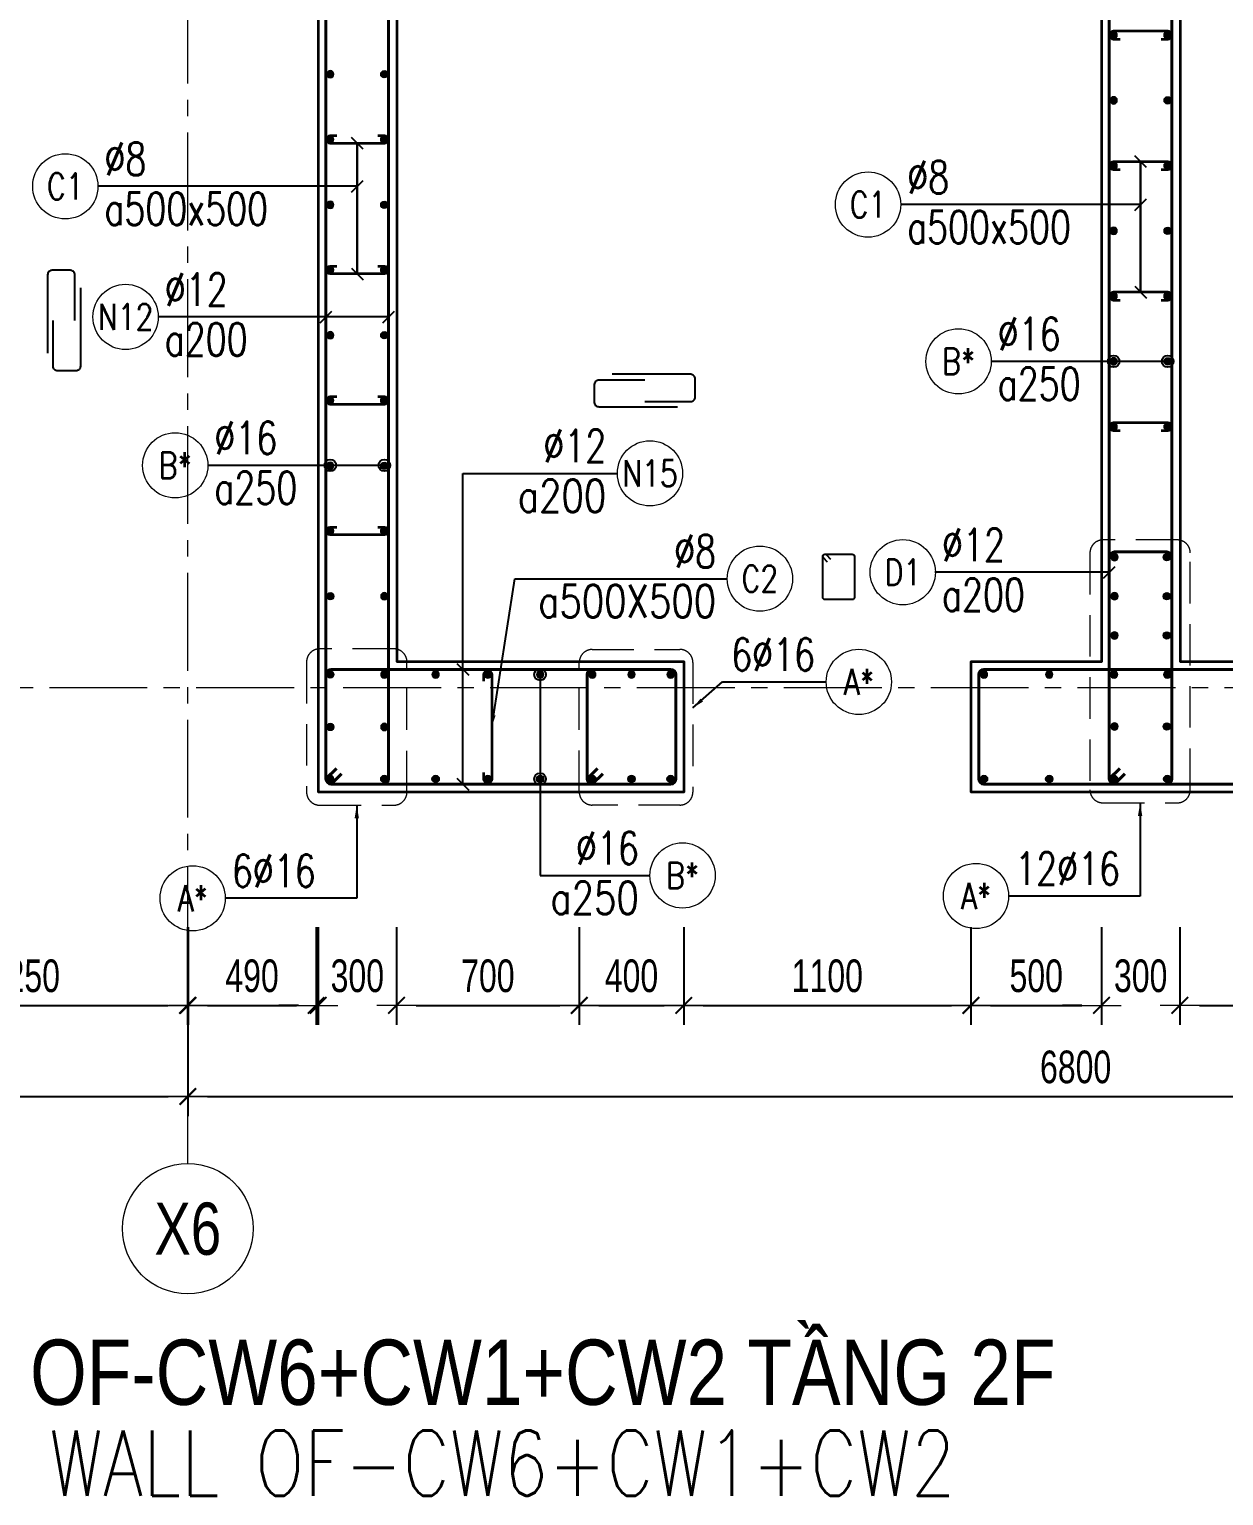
# Model space of a CAD drawing. Header units: millimetres. Extents: x 738475 to 1279438, y -34239 to 156422.
# Drawn here: x 1161099 to 1165673, y 132784 to 138402 of the extents above; entities that cross this region are included whole.
import ezdxf
from ezdxf.enums import TextEntityAlignment as Align

# ---------------------------------------------------------------- set-up
doc = ezdxf.new("R2010")
doc.units = ezdxf.units.MM
doc.header["$MEASUREMENT"] = 0
doc.linetypes.add('HIDDEN2', pattern=[4.7625, 3.175, -1.5875])
doc.linetypes.add('OF_Grid_1$0$CENTER2', pattern=[1.125, 0.75, -0.125, 0.125, -0.125])
doc.layers.get('0').update_dxf_attribs({"lineweight": 20})
doc.layers.get('Defpoints').update_dxf_attribs({"color": 151, "lineweight": 9})
for name, color, linetype, lineweight in [('KC-LEADER', 153, 'Continuous', 18), ('KC-THEP', 6, 'Continuous', 40), ('NDC_S_ANNO', 7, 'Continuous', 20), ('NDC_S_DIM', 1, 'Continuous', 15), ('NDC_S_ENG TITLE', 3, 'Continuous', 20), ('NDC_S_HIDDEN', 8, 'HIDDEN2', 13), ('NDC_S_LEADER', 1, 'Continuous', 15), ('NDC_S_REBAR', 4, 'Continuous', 35), ('NDC_S_STIRRUP', 4, 'Continuous', 40), ('NDC_S_TEXT SYMBOL', 7, 'Continuous', 20), ('NDC_S_VN TEXT', 7, 'Continuous', 20), ('NDC_S_VN TITLE', 6, 'Continuous', 35), ('NDC_S_WALL', 6, 'Continuous', 35), ('OF_Grid_1$0$NDC_S_AXIS', 5, 'OF_Grid_1$0$CENTER2', 13), ('OF_Grid_1$0$NDC_S_SYMBOL', 1, 'Continuous', 15), ('OF_Grid_1$0$NDC_S_TEXT SYMBOL', 7, 'Continuous', 20)]:
    doc.layers.add(name, color=color, linetype=linetype, lineweight=lineweight)
doc.layers.add('Leader', color=6, linetype='Continuous')
doc.layers.add('Ligature', color=1, linetype='Continuous')
doc.styles.add('NDC_ANNO', font='', dxfattribs={"width": 0.8})
doc.styles.add('NDC_ARIAL', font='arial.ttf', dxfattribs={"width": 0.85})
doc.styles.add('NDC_DIM', font='', dxfattribs={"width": 0.75})
doc.styles.add('NDC_EN TXT', font='romans.shx', dxfattribs={"width": 0.8})
doc.styles.add('NDC_VIE TXT', font='arial.ttf', dxfattribs={"width": 0.8})
doc.styles.add('OF_Grid_1$0$NDC_ANNO', font='', dxfattribs={"width": 0.8})
doc.styles.get('NDC_ANNO').set_extended_font_data('Dotum')
doc.styles.get('NDC_DIM').set_extended_font_data('Dotum')
doc.styles.get('OF_Grid_1$0$NDC_ANNO').set_extended_font_data('Dotum')
doc.dimstyles.new('NDC_1-50', dxfattribs={"dimscale": 50, "dimtxt": 2.5, "dimasz": 1, "dimexe": 1.5, "dimexo": 0, "dimgap": 0.8, "dimtad": 1, "dimdec": 0, "dimdsep": 46, "dimtxsty": 'NDC_ARIAL', "dimblk": 'DIMMARK', "dimcen": 49999.938995, "dimdle": 1.5, "dimclrd": 1, "dimclre": 1, "dimclrt": 3, "dimadec": 0, "dimazin": 0, "dimtfac": 1, "dimtdec": 0, "dimtix": 1, "dimtmove": 2, "dimatfit": 3, "dimfxl": 1, "dimarcsym": 0})
doc.dimstyles.new('NDC_dim_30', dxfattribs={"dimscale": 30, "dimtxt": 2.5, "dimasz": 1.5, "dimexe": 1.5, "dimexo": 2.5, "dimgap": 1, "dimtad": 1, "dimdec": 0, "dimzin": 0, "dimdsep": 46, "dimtxsty": 'NDC_DIM', "dimblk": 'DIMMARK', "dimcen": 0.09, "dimdle": 1.2, "dimclrd": 1, "dimclre": 1, "dimclrt": 3, "dimadec": 0, "dimazin": 0, "dimtfac": 1, "dimtdec": 0, "dimtix": 1, "dimtofl": 0, "dimtmove": 0, "dimatfit": 3, "dimfxl": 6, "dimfxlon": 1, "dimtolj": 1, "dimtzin": 0, "dimarcsym": 0})
doc.dimstyles.new('NDC_dim_50', dxfattribs={"dimscale": 50, "dimtxt": 2.5, "dimasz": 1.5, "dimexe": 1.5, "dimexo": 2.5, "dimgap": 1, "dimtad": 1, "dimdec": 0, "dimzin": 0, "dimdsep": 46, "dimtxsty": 'NDC_DIM', "dimblk": 'DIMMARK', "dimcen": 0.09, "dimdle": 1.2, "dimclrd": 1, "dimclre": 1, "dimclrt": 3, "dimadec": 0, "dimazin": 0, "dimtfac": 1, "dimtdec": 0, "dimtix": 1, "dimtofl": 0, "dimtmove": 0, "dimatfit": 3, "dimfxl": 6, "dimfxlon": 1, "dimtolj": 1, "dimtzin": 0, "dimarcsym": 0})

# ---------------------------------------------------------------- blocks, each defined once
blk = doc.blocks.new('THEP')
at = {"layer": 'KC-LEADER', "color": 6}
blk.add_circle((0, 0), 14, dxfattribs=at)
at = {"layer": 'KC-THEP'}
for p, q in [((-14, 0), (14, 0)), ((9.9, 9.9), (-9.9, -9.9)), ((-9.9, 9.9), (9.9, -9.9)), ((0, 14), (0, -14))]:
    blk.add_line(p, q, dxfattribs=at)
blk = doc.blocks.new('DIMMARK')
at = {"layer": 'NDC_S_DIM', "color": 1}
blk.add_line((-1.5, 0), (1, 0), dxfattribs=at)
at = {"layer": 'NDC_S_DIM', "color": 2, "const_width": 0.1}
blk.add_lwpolyline([(-0.424, -0.424), (0.424, 0.424)], dxfattribs=at)
blk = doc.blocks.new('*U13')
blk.add_circle((-2.5, 0), 2.5)
at = {"layer": 'NDC_S_VN TEXT', "color": 3, "style": 'NDC_EN TXT', "width": 0.75}
blk.add_attdef('DK1', (0.5, 0.85), '', height=2.5, dxfattribs=at)
at = {"layer": 'NDC_S_VN TEXT', "color": 7, "style": 'NDC_EN TXT', "width": 0.8}
blk.add_attdef('SH2', text='', height=2, dxfattribs=at).set_placement((-2.5, 0), align=Align.MIDDLE)
blk = doc.blocks.new('*U11')
blk.add_circle((-2.5, 0), 2.5)
at = {"layer": 'NDC_S_VN TEXT', "color": 3, "style": 'NDC_EN TXT', "width": 0.75}
for tag, p in [('DK1', (0.5, 0.85)), ('KC1', (0.5, -2.97))]:
    blk.add_attdef(tag, p, '', height=2.5, dxfattribs=at)
at = {"layer": 'NDC_S_VN TEXT', "color": 7, "style": 'NDC_EN TXT', "width": 0.8}
blk.add_attdef('SH2', text='', height=2, dxfattribs=at).set_placement((-2.5, 0), align=Align.MIDDLE)
blk = doc.blocks.new('*U12')
blk.add_circle((-2.5, 0), 2.5)
at = {"layer": 'NDC_S_VN TEXT', "color": 3, "style": 'NDC_EN TXT', "width": 0.75}
for tag, p in [('DK1', (0.5, 0.85)), ('KC1', (0.5, -2.97))]:
    blk.add_attdef(tag, p, '', height=2.5, dxfattribs=at)
at = {"layer": 'NDC_S_VN TEXT', "color": 7, "style": 'NDC_EN TXT', "width": 0.8}
blk.add_attdef('SH2', text='', height=2, dxfattribs=at).set_placement((-2.5, 0), align=Align.MIDDLE)
blk = doc.blocks.new('A$C72321851')
at = {"layer": 'Ligature'}
for points in [[(-60.9, -129.3), (-60.9, 170.9, -0.414214), (-43.3, 188.5), (25.8, 188.5, -0.414214), (43.4, 170.9), (43.4, -4.3)], [(-39.7, -4.3), (-39.7, -179.5, 0.414214), (-22.1, -197.1), (47, -197.1, 0.414214), (64.6, -179.5), (64.6, 120.7)]]:
    blk.add_lwpolyline(points, format="xyb", dxfattribs=at)
blk = doc.blocks.new('*U77')
at = {"layer": 'KC-THEP', "xscale": -1, "rotation": 170.331435563619}
blk.add_blockref('THEP', (0, 200), dxfattribs=at)
at = {"layer": 'KC-THEP', "rotation": 9.668564436380946}
blk.add_blockref('THEP', (0, -200), dxfattribs=at)
blk = doc.blocks.new('*U76')
at = {"layer": 'NDC_S_HIDDEN', "color": 0, "linetype": 'ByBlock', "lineweight": -2, "transparency": 16777216}
for p in [(0, 0), (250, 0)]:
    blk.add_blockref('*U77', p, dxfattribs=at)
blk = doc.blocks.new('*U10')
blk.add_circle((2.5, 0), 2.5)
at = {"layer": 'NDC_S_VN TEXT', "color": 3, "style": 'NDC_EN TXT'}
for tag, width, p in [('DK2', 0.75, (-0.85, 0.85)), ('KC2', 0.8, (-0.85, -2.97))]:
    blk.add_attdef(tag, text='', height=2.5, dxfattribs=dict(at, width=width)).set_placement(p, align=Align.RIGHT)
at = {"layer": 'NDC_S_VN TEXT', "color": 7, "style": 'NDC_EN TXT', "width": 0.8}
blk.add_attdef('SH3', text='', height=2, dxfattribs=at).set_placement((2.5, 0), align=Align.MIDDLE)
blk = doc.blocks.new('*U9')
blk.add_circle((2.5, 0), 2.5)
at = {"layer": 'NDC_S_VN TEXT', "color": 3, "style": 'NDC_EN TXT', "width": 0.75}
blk.add_attdef('DK2', text='', height=2.5, dxfattribs=at).set_placement((-0.85, 0.85), align=Align.RIGHT)
at = {"layer": 'NDC_S_VN TEXT', "color": 7, "style": 'NDC_EN TXT', "width": 0.8}
blk.add_attdef('SH3', text='', height=2, dxfattribs=at).set_placement((2.5, 0), align=Align.MIDDLE)
blk = doc.blocks.new('*D125')
at = {"layer": 'Defpoints', "color": 0, "transparency": 16777216}
for p in [(1161706, 135480.2), (1153606, 134865.6), (1161706, 134313.6)]:
    blk.add_point(p, dxfattribs=at)
at = {"layer": 'NDC_S_DIM', "color": 1, "lineweight": -2, "transparency": 16777216}
for p, q in [((1153606, 134613.6), (1153606, 134238.6)), ((1161706, 134613.6), (1161706, 134238.6)), ((1153681, 134313.6), (1161631, 134313.6))]:
    blk.add_line(p, q, dxfattribs=at)
at = {"layer": 'NDC_S_DIM', "color": 1, "lineweight": -2, "transparency": 16777216, "xscale": 75, "yscale": 75, "zscale": 75, "rotation": 180}
blk.add_blockref('DIMMARK', (1153606, 134313.6), dxfattribs=at)
at = {"layer": 'NDC_S_DIM', "color": 1, "lineweight": -2, "transparency": 16777216, "xscale": 75, "yscale": 75, "zscale": 75}
blk.add_blockref('DIMMARK', (1161706, 134313.6), dxfattribs=at)
at = {"layer": 'NDC_S_DIM', "color": 3, "transparency": 16777216, "insert": (1157656, 134426.1), "char_height": 125, "attachment_point": 5, "style": 'NDC_DIM'}
blk.add_mtext('\\A1;8100', dxfattribs=at)
blk = doc.blocks.new('*D128')
at = {"layer": 'Defpoints', "color": 0, "ltscale": 200, "transparency": 16777216}
for p in [(1160455.2, 135480.2), (1161705, 135480.2), (1161705, 134662.7)]:
    blk.add_point(p, dxfattribs=at)
at = {"layer": 'NDC_S_DIM', "color": 1, "lineweight": -2, "ltscale": 200, "transparency": 16777216}
for p, q in [((1160455.2, 134962.7), (1160455.2, 134587.7)), ((1161705, 134962.7), (1161705, 134587.7)), ((1160530.2, 134662.7), (1161630, 134662.7))]:
    blk.add_line(p, q, dxfattribs=at)
at = {"layer": 'NDC_S_DIM', "color": 1, "lineweight": -2, "ltscale": 200, "transparency": 16777216, "xscale": 75, "yscale": 75, "zscale": 75, "rotation": 180}
blk.add_blockref('DIMMARK', (1160455.2, 134662.7), dxfattribs=at)
at = {"layer": 'NDC_S_DIM', "color": 1, "lineweight": -2, "ltscale": 200, "transparency": 16777216, "xscale": 75, "yscale": 75, "zscale": 75}
blk.add_blockref('DIMMARK', (1161705, 134662.7), dxfattribs=at)
at = {"layer": 'NDC_S_DIM', "color": 3, "ltscale": 200, "transparency": 16777216, "insert": (1161080.1, 134775.3), "char_height": 125, "attachment_point": 5, "style": 'NDC_DIM'}
blk.add_mtext('\\A1;1250', dxfattribs=at)
blk = doc.blocks.new('*D129')
at = {"layer": 'Defpoints', "color": 0, "ltscale": 200, "transparency": 16777216}
for p in [(1162505.2, 135980.2), (1162205.2, 135480.2), (1162505.2, 134662.7)]:
    blk.add_point(p, dxfattribs=at)
at = {"layer": 'NDC_S_DIM', "color": 1, "lineweight": -2, "ltscale": 200, "transparency": 16777216}
for p, q in [((1162205.2, 134962.7), (1162205.2, 134587.7)), ((1162505.2, 134962.7), (1162505.2, 134587.7)), ((1162130.2, 134662.7), (1162055.2, 134662.7)), ((1162580.2, 134662.7), (1162655.2, 134662.7))]:
    blk.add_line(p, q, dxfattribs=at)
at = {"layer": 'NDC_S_DIM', "color": 1, "lineweight": -2, "ltscale": 200, "transparency": 16777216, "xscale": 75, "yscale": 75, "zscale": 75}
blk.add_blockref('DIMMARK', (1162205.2, 134662.7), dxfattribs=at)
at = {"layer": 'NDC_S_DIM', "color": 1, "lineweight": -2, "ltscale": 200, "transparency": 16777216, "xscale": 75, "yscale": 75, "zscale": 75, "rotation": 180}
blk.add_blockref('DIMMARK', (1162505.2, 134662.7), dxfattribs=at)
at = {"layer": 'NDC_S_DIM', "color": 3, "ltscale": 200, "transparency": 16777216, "insert": (1162355.2, 134775.3), "char_height": 125, "attachment_point": 5, "style": 'NDC_DIM'}
blk.add_mtext('\\A1;300', dxfattribs=at)
blk = doc.blocks.new('*D130')
at = {"layer": 'Defpoints', "color": 0, "ltscale": 200, "transparency": 16777216}
for p in [(1162505.2, 135980.2), (1163205.2, 135480.2), (1163205.2, 134662.7)]:
    blk.add_point(p, dxfattribs=at)
at = {"layer": 'NDC_S_DIM', "color": 1, "lineweight": -2, "ltscale": 200, "transparency": 16777216}
for p, q in [((1162505.2, 134962.7), (1162505.2, 134587.7)), ((1163205.2, 134962.7), (1163205.2, 134587.7)), ((1162580.2, 134662.7), (1163130.2, 134662.7))]:
    blk.add_line(p, q, dxfattribs=at)
at = {"layer": 'NDC_S_DIM', "color": 1, "lineweight": -2, "ltscale": 200, "transparency": 16777216, "xscale": 75, "yscale": 75, "zscale": 75, "rotation": 180}
blk.add_blockref('DIMMARK', (1162505.2, 134662.7), dxfattribs=at)
at = {"layer": 'NDC_S_DIM', "color": 1, "lineweight": -2, "ltscale": 200, "transparency": 16777216, "xscale": 75, "yscale": 75, "zscale": 75}
blk.add_blockref('DIMMARK', (1163205.2, 134662.7), dxfattribs=at)
at = {"layer": 'NDC_S_DIM', "color": 3, "ltscale": 200, "transparency": 16777216, "insert": (1162855.2, 134775.3), "char_height": 125, "attachment_point": 5, "style": 'NDC_DIM'}
blk.add_mtext('\\A1;700', dxfattribs=at)
blk = doc.blocks.new('*D140')
at = {"layer": 'Defpoints', "color": 0, "ltscale": 200, "transparency": 16777216}
for p in [(1163205.2, 135480.2), (1163605.2, 135480.2), (1163605.2, 134662.7)]:
    blk.add_point(p, dxfattribs=at)
at = {"layer": 'NDC_S_DIM', "color": 1, "lineweight": -2, "ltscale": 200, "transparency": 16777216}
for p, q in [((1163205.2, 134962.7), (1163205.2, 134587.7)), ((1163605.2, 134962.7), (1163605.2, 134587.7)), ((1163280.2, 134662.7), (1163530.2, 134662.7))]:
    blk.add_line(p, q, dxfattribs=at)
at = {"layer": 'NDC_S_DIM', "color": 1, "lineweight": -2, "ltscale": 200, "transparency": 16777216, "xscale": 75, "yscale": 75, "zscale": 75, "rotation": 180}
blk.add_blockref('DIMMARK', (1163205.2, 134662.7), dxfattribs=at)
at = {"layer": 'NDC_S_DIM', "color": 1, "lineweight": -2, "ltscale": 200, "transparency": 16777216, "xscale": 75, "yscale": 75, "zscale": 75}
blk.add_blockref('DIMMARK', (1163605.2, 134662.7), dxfattribs=at)
at = {"layer": 'NDC_S_DIM', "color": 3, "ltscale": 200, "transparency": 16777216, "insert": (1163405.2, 134775.3), "char_height": 125, "attachment_point": 5, "style": 'NDC_DIM'}
blk.add_mtext('\\A1;400', dxfattribs=at)
blk = doc.blocks.new('*D141')
at = {"layer": 'Defpoints', "color": 0, "ltscale": 200, "transparency": 16777216}
for p in [(1163605.2, 135480.2), (1164705.2, 135480.2), (1164705.2, 134662.7)]:
    blk.add_point(p, dxfattribs=at)
at = {"layer": 'NDC_S_DIM', "color": 1, "lineweight": -2, "ltscale": 200, "transparency": 16777216}
for p, q in [((1163605.2, 134962.7), (1163605.2, 134587.7)), ((1164705.2, 134962.7), (1164705.2, 134587.7)), ((1163680.2, 134662.7), (1164630.2, 134662.7))]:
    blk.add_line(p, q, dxfattribs=at)
at = {"layer": 'NDC_S_DIM', "color": 1, "lineweight": -2, "ltscale": 200, "transparency": 16777216, "xscale": 75, "yscale": 75, "zscale": 75, "rotation": 180}
blk.add_blockref('DIMMARK', (1163605.2, 134662.7), dxfattribs=at)
at = {"layer": 'NDC_S_DIM', "color": 1, "lineweight": -2, "ltscale": 200, "transparency": 16777216, "xscale": 75, "yscale": 75, "zscale": 75}
blk.add_blockref('DIMMARK', (1164705.2, 134662.7), dxfattribs=at)
at = {"layer": 'NDC_S_DIM', "color": 3, "ltscale": 200, "transparency": 16777216, "insert": (1164155.2, 134775.3), "char_height": 125, "attachment_point": 5, "style": 'NDC_DIM'}
blk.add_mtext('\\A1;1100', dxfattribs=at)
blk = doc.blocks.new('*D142')
at = {"layer": 'Defpoints', "color": 0, "ltscale": 200, "transparency": 16777216}
for p in [(1165205.2, 135980.2), (1164705.2, 135480.2), (1165205.2, 134662.7)]:
    blk.add_point(p, dxfattribs=at)
at = {"layer": 'NDC_S_DIM', "color": 1, "lineweight": -2, "ltscale": 200, "transparency": 16777216}
for p, q in [((1164705.2, 134962.7), (1164705.2, 134587.7)), ((1165205.2, 134962.7), (1165205.2, 134587.7)), ((1164780.2, 134662.7), (1165130.2, 134662.7))]:
    blk.add_line(p, q, dxfattribs=at)
at = {"layer": 'NDC_S_DIM', "color": 1, "lineweight": -2, "ltscale": 200, "transparency": 16777216, "xscale": 75, "yscale": 75, "zscale": 75, "rotation": 180}
blk.add_blockref('DIMMARK', (1164705.2, 134662.7), dxfattribs=at)
at = {"layer": 'NDC_S_DIM', "color": 1, "lineweight": -2, "ltscale": 200, "transparency": 16777216, "xscale": 75, "yscale": 75, "zscale": 75}
blk.add_blockref('DIMMARK', (1165205.2, 134662.7), dxfattribs=at)
at = {"layer": 'NDC_S_DIM', "color": 3, "ltscale": 200, "transparency": 16777216, "insert": (1164955.2, 134775.3), "char_height": 125, "attachment_point": 5, "style": 'NDC_DIM'}
blk.add_mtext('\\A1;500', dxfattribs=at)
blk = doc.blocks.new('*D143')
at = {"layer": 'Defpoints', "color": 0, "ltscale": 200, "transparency": 16777216}
for p in [(1165205.2, 135980.2), (1165505.2, 135980.2), (1165505.2, 134662.7)]:
    blk.add_point(p, dxfattribs=at)
at = {"layer": 'NDC_S_DIM', "color": 1, "lineweight": -2, "ltscale": 200, "transparency": 16777216}
for p, q in [((1165205.2, 134962.7), (1165205.2, 134587.7)), ((1165505.2, 134962.7), (1165505.2, 134587.7)), ((1165130.2, 134662.7), (1165055.2, 134662.7)), ((1165580.2, 134662.7), (1165655.2, 134662.7))]:
    blk.add_line(p, q, dxfattribs=at)
at = {"layer": 'NDC_S_DIM', "color": 1, "lineweight": -2, "ltscale": 200, "transparency": 16777216, "xscale": 75, "yscale": 75, "zscale": 75}
blk.add_blockref('DIMMARK', (1165205.2, 134662.7), dxfattribs=at)
at = {"layer": 'NDC_S_DIM', "color": 1, "lineweight": -2, "ltscale": 200, "transparency": 16777216, "xscale": 75, "yscale": 75, "zscale": 75, "rotation": 180}
blk.add_blockref('DIMMARK', (1165505.2, 134662.7), dxfattribs=at)
at = {"layer": 'NDC_S_DIM', "color": 3, "ltscale": 200, "transparency": 16777216, "insert": (1165355.2, 134775.3), "char_height": 125, "attachment_point": 5, "style": 'NDC_DIM'}
blk.add_mtext('\\A1;300', dxfattribs=at)
blk = doc.blocks.new('*D144')
at = {"layer": 'Defpoints', "color": 0, "ltscale": 200, "transparency": 16777216}
for p in [(1165505.2, 135980.2), (1167714.9, 135553.7), (1167714.9, 134662.7)]:
    blk.add_point(p, dxfattribs=at)
at = {"layer": 'NDC_S_DIM', "color": 1, "lineweight": -2, "ltscale": 200, "transparency": 16777216}
for p, q in [((1165505.2, 134962.7), (1165505.2, 134587.7)), ((1167714.9, 134962.7), (1167714.9, 134587.7)), ((1165580.2, 134662.7), (1167639.9, 134662.7))]:
    blk.add_line(p, q, dxfattribs=at)
at = {"layer": 'NDC_S_DIM', "color": 1, "lineweight": -2, "ltscale": 200, "transparency": 16777216, "xscale": 75, "yscale": 75, "zscale": 75, "rotation": 180}
blk.add_blockref('DIMMARK', (1165505.2, 134662.7), dxfattribs=at)
at = {"layer": 'NDC_S_DIM', "color": 1, "lineweight": -2, "ltscale": 200, "transparency": 16777216, "xscale": 75, "yscale": 75, "zscale": 75}
blk.add_blockref('DIMMARK', (1167714.9, 134662.7), dxfattribs=at)
at = {"layer": 'NDC_S_DIM', "color": 3, "ltscale": 200, "transparency": 16777216, "insert": (1166610, 134775.3), "char_height": 125, "attachment_point": 5, "style": 'NDC_DIM'}
blk.add_mtext('\\A1;2210', dxfattribs=at)
blk = doc.blocks.new('*U16')
at = {"layer": 'OF_Grid_1$0$NDC_S_SYMBOL'}
blk.add_line((0, 5), (0, 9), dxfattribs=at)
blk.add_circle((0, 0), 5, dxfattribs=at)
at = {"layer": 'OF_Grid_1$0$NDC_S_TEXT SYMBOL', "color": 7, "style": 'OF_Grid_1$0$NDC_ANNO', "width": 0.8}
blk.add_attdef('GRID', text='', height=4, dxfattribs=at).set_placement((0, 0), align=Align.MIDDLE)
blk = doc.blocks.new('*D147')
at = {"layer": 'Defpoints', "color": 0, "ltscale": 200, "transparency": 16777216}
for p in [(1168506.2, 135795.9), (1161706, 135480.2), (1168506.2, 134313.6)]:
    blk.add_point(p, dxfattribs=at)
at = {"layer": 'NDC_S_DIM', "color": 1, "lineweight": -2, "ltscale": 200, "transparency": 16777216}
for p, q in [((1161706, 134613.6), (1161706, 134238.6)), ((1168506.2, 134613.6), (1168506.2, 134238.6)), ((1161781, 134313.6), (1168431.2, 134313.6))]:
    blk.add_line(p, q, dxfattribs=at)
at = {"layer": 'NDC_S_DIM', "color": 1, "lineweight": -2, "ltscale": 200, "transparency": 16777216, "xscale": 75, "yscale": 75, "zscale": 75, "rotation": 180}
blk.add_blockref('DIMMARK', (1161706, 134313.6), dxfattribs=at)
at = {"layer": 'NDC_S_DIM', "color": 1, "lineweight": -2, "ltscale": 200, "transparency": 16777216, "xscale": 75, "yscale": 75, "zscale": 75}
blk.add_blockref('DIMMARK', (1168506.2, 134313.6), dxfattribs=at)
at = {"layer": 'NDC_S_DIM', "color": 3, "ltscale": 200, "transparency": 16777216, "insert": (1165106.1, 134426.1), "char_height": 125, "attachment_point": 5, "style": 'NDC_DIM'}
blk.add_mtext('\\A1;6800', dxfattribs=at)
blk = doc.blocks.new('*D148')
at = {"layer": 'Defpoints', "color": 0, "ltscale": 200, "transparency": 16777216}
for p in [(1161707, 135480.2), (1162197.1, 135491.5), (1162197.1, 134662.7)]:
    blk.add_point(p, dxfattribs=at)
at = {"layer": 'NDC_S_DIM', "color": 1, "lineweight": -2, "ltscale": 200, "transparency": 16777216}
for p, q in [((1161707, 134962.7), (1161707, 134587.7)), ((1162197.1, 134962.7), (1162197.1, 134587.7)), ((1161782, 134662.7), (1162122.1, 134662.7))]:
    blk.add_line(p, q, dxfattribs=at)
at = {"layer": 'NDC_S_DIM', "color": 1, "lineweight": -2, "ltscale": 200, "transparency": 16777216, "xscale": 75, "yscale": 75, "zscale": 75, "rotation": 180}
blk.add_blockref('DIMMARK', (1161707, 134662.7), dxfattribs=at)
at = {"layer": 'NDC_S_DIM', "color": 1, "lineweight": -2, "ltscale": 200, "transparency": 16777216, "xscale": 75, "yscale": 75, "zscale": 75}
blk.add_blockref('DIMMARK', (1162197.1, 134662.7), dxfattribs=at)
at = {"layer": 'NDC_S_DIM', "color": 3, "ltscale": 200, "transparency": 16777216, "insert": (1161952, 134775.3), "char_height": 125, "attachment_point": 5, "style": 'NDC_DIM'}
blk.add_mtext('\\A1;490', dxfattribs=at)
blk = doc.blocks.new('Drawing name_symbol')
at = {"layer": 'NDC_S_ENG TITLE', "style": 'NDC_EN TXT', "width": 0.8}
blk.add_attdef('SECTDET1', text='', height=5, dxfattribs=at).set_placement((0, 1.01), align=Align.CENTER)
at = {"layer": 'NDC_S_TEXT SYMBOL', "lineweight": 25, "style": 'NDC_ANNO', "width": 0.8}
blk.add_attdef('SSCALE', text='', height=2.5, dxfattribs=at).set_placement((0, -4), align=Align.CENTER)
at = {"layer": 'NDC_S_VN TITLE', "style": 'NDC_VIE TXT', "width": 0.8}
blk.add_attdef('SECTDET2', text='', height=5, dxfattribs=at).set_placement((0, 7.97), align=Align.CENTER)

msp = doc.modelspace()

# ---------------------------------------------------------------- linework, layer by layer
at = {"layer": 'Ligature'}
msp.add_lwpolyline([(1164156.296, 136361.119), (1164140.33, 136377.085, -0.66817864), (1164146.103, 136391.023), (1164250.732, 136391.023, -0.41421356), (1164258.897, 136382.859), (1164258.897, 136225.751, -0.41421356), (1164250.732, 136217.586), (1164146.103, 136217.586, -0.41421356), (1164137.938, 136225.751), (1164137.938, 136382.859, -0.66817864), (1164151.877, 136388.632), (1164167.842, 136372.666)], format="xyb", dxfattribs=at)
at = {"layer": 'NDC_S_HIDDEN', "ltscale": 50}
for points in [[(1165210.916, 135438.634), (1165495.177, 135438.634, 0.41421356), (1165545.177, 135488.634), (1165545.177, 136396.049, 0.41421356), (1165495.177, 136446.049), (1165210.916, 136446.049, 0.41421356), (1165160.916, 136396.049), (1165160.916, 135488.634, 0.41421356)], [(1162210.916, 135429.811), (1162495.177, 135429.811, 0.41421356), (1162545.177, 135479.811), (1162545.177, 135978.631, 0.41421356), (1162495.177, 136028.631), (1162210.916, 136028.631, 0.41421356), (1162160.916, 135978.631), (1162160.916, 135479.811, 0.41421356)], [(1163255.157, 136026.333), (1163590.381, 136026.333, -0.41421356), (1163640.381, 135976.333), (1163640.381, 135480.175, -0.41421356), (1163590.381, 135430.175), (1163255.157, 135430.175, -0.41421356), (1163205.157, 135480.175), (1163205.157, 135976.333, -0.41421356)]]:
    msp.add_lwpolyline(points, format="xyb", close=True, dxfattribs=at)
at = {"layer": 'NDC_S_REBAR'}
for points in [[(1165433.669, 138365.175), (1165458.669, 138365.175, 1), (1165458.669, 138395.175), (1165251.645, 138395.175, 1), (1165251.645, 138365.175), (1165276.645, 138365.175)], [(1162433.669, 137995.175), (1162458.669, 137995.175, -1), (1162458.669, 137965.175), (1162251.645, 137965.175, -1), (1162251.645, 137995.175), (1162276.645, 137995.175)], [(1165433.669, 137865.175), (1165458.669, 137865.175, 1), (1165458.669, 137895.175), (1165251.645, 137895.175, 1), (1165251.645, 137865.175), (1165276.645, 137865.175)], [(1162433.669, 137495.175), (1162458.669, 137495.175, -1), (1162458.669, 137465.175), (1162251.645, 137465.175, -1), (1162251.645, 137495.175), (1162276.645, 137495.175)], [(1165433.669, 137365.175), (1165458.669, 137365.175, 1), (1165458.669, 137395.175), (1165251.645, 137395.175, 1), (1165251.645, 137365.175), (1165276.645, 137365.175)], [(1162433.669, 136995.175), (1162458.669, 136995.175, -1), (1162458.669, 136965.175), (1162251.645, 136965.175, -1), (1162251.645, 136995.175), (1162276.645, 136995.175)], [(1165433.669, 136865.175), (1165458.669, 136865.175, 1), (1165458.669, 136895.175), (1165251.645, 136895.175, 1), (1165251.645, 136865.175), (1165276.645, 136865.175)], [(1162433.669, 136495.175), (1162458.669, 136495.175, -1), (1162458.669, 136465.175), (1162251.645, 136465.175, -1), (1162251.645, 136495.175), (1162276.645, 136495.175)], [(1162840.157, 135905.175), (1162840.157, 135930.175, -1), (1162870.157, 135930.175), (1162870.157, 135530.175, -1), (1162840.157, 135530.175), (1162840.157, 135555.175)]]:
    msp.add_lwpolyline(points, format="xyb", dxfattribs=at)
at = {"layer": 'NDC_S_STIRRUP'}
for points in [[(1165275.157, 147790.175), (1165235.157, 147830.175, -0.41421356), (1165255.157, 147850.175), (1165455.157, 147850.175, -0.41421356), (1165475.157, 147830.175), (1165475.157, 135530.175, -0.41421356), (1165455.157, 135510.175), (1165255.157, 135510.175, -0.41421356), (1165235.157, 135530.175), (1165235.157, 147830.175, -0.41421356), (1165255.157, 147850.175), (1165295.157, 147810.175)], [(1162275.157, 135570.175), (1162235.157, 135530.175, 0.41421356), (1162255.157, 135510.175), (1162455.157, 135510.175, 0.41421356), (1162475.157, 135530.175), (1162475.157, 139680.175, 0.41421356), (1162455.157, 139700.175), (1162255.157, 139700.175, 0.41421356), (1162235.157, 139680.175), (1162235.157, 135530.175, 0.41421356), (1162255.157, 135510.175), (1162295.157, 135550.175)], [(1165275.157, 135570.175), (1165235.157, 135530.175, 0.41421356), (1165255.157, 135510.175), (1165455.157, 135510.175, 0.41421356), (1165475.157, 135530.175), (1165475.157, 136379.991, 0.41421356), (1165455.157, 136399.991), (1165255.157, 136399.991, 0.41421356), (1165235.157, 136379.991), (1165235.157, 135530.175, 0.41421356), (1165255.157, 135510.175), (1165295.157, 135550.175)], [(1162275.157, 135570.175), (1162235.157, 135530.175, 0.41421356), (1162255.157, 135510.175), (1163555.157, 135510.175, 0.41421356), (1163575.157, 135530.175), (1163575.157, 135930.175, 0.41421356), (1163555.157, 135950.175), (1162255.157, 135950.175, 0.41421356), (1162235.157, 135930.175), (1162235.157, 135530.175, 0.41421356), (1162255.157, 135510.175), (1162295.157, 135550.175)], [(1163275.157, 135570.175), (1163235.157, 135530.175, 0.41421356), (1163255.157, 135510.175), (1163555.157, 135510.175, 0.41421356), (1163575.157, 135530.175), (1163575.157, 135930.175, 0.41421356), (1163555.157, 135950.175), (1163255.157, 135950.175, 0.41421356), (1163235.157, 135930.175), (1163235.157, 135530.175, 0.41421356), (1163255.157, 135510.175), (1163295.157, 135550.175)], [(1168415.157, 135910.175), (1168455.157, 135950.175, -0.41421356), (1168475.157, 135930.175), (1168475.157, 135530.175, -0.41421356), (1168455.157, 135510.175), (1164755.157, 135510.175, -0.41421356), (1164735.157, 135530.175), (1164735.157, 135930.175, -0.41421356), (1164755.157, 135950.175), (1168455.157, 135950.175, -0.41421356), (1168475.157, 135930.175), (1168435.157, 135890.175)]]:
    msp.add_lwpolyline(points, format="xyb", dxfattribs=at)
at = {"layer": 'NDC_S_WALL'}
for points in [[(1165505.957, 147380.175), (1165505.957, 135980.175), (1168205.957, 135980.175), (1168205.957, 136630.175), (1168505.957, 136630.175), (1168505.957, 135480.175), (1164705.957, 135480.175), (1164705.957, 135980.175), (1164705.957, 135980.175), (1165205.957, 135980.175), (1165205.957, 138780.175)], [(1162505.957, 138780.175), (1162505.957, 135980.175), (1163605.957, 135980.175), (1163605.957, 135980.175), (1163605.957, 135480.175), (1162205.957, 135480.175), (1162205.957, 135980.175), (1162205.957, 139730.175)]]:
    msp.add_lwpolyline(points, dxfattribs=at)
at = {"layer": 'OF_Grid_1$0$NDC_S_AXIS', "ltscale": 500}
for p, q in [((1161705.957, 134257.175), (1161705.957, 149361.284)), ((1151613.474, 135880.175), (1170234.062, 135880.175))]:
    msp.add_line(p, q, dxfattribs=at)

# ---------------------------------------------------------------- block references
at = {"layer": 'KC-THEP', "xscale": -1}
for p, rotation in [((1165251.645, 138380.175), 350.3314355636191), ((1162251.645, 138230.175), 350.3314355636191), ((1165251.645, 138130.175), 350.3314355636191), ((1162251.645, 137980.175), 350.3314355636191), ((1165251.645, 137880.175), 350.3314355636191), ((1162251.645, 137730.175), 350.3314355636191), ((1165251.645, 137630.175), 350.3314355636191), ((1162251.645, 137480.175), 350.3314355636191), ((1165251.645, 137380.175), 350.3314355636191), ((1162251.645, 137230.175), 350.3314355636191), ((1165251.645, 137130.175), 350.3314355636191), ((1162251.645, 136980.175), 350.3314355636191), ((1165251.645, 136880.175), 350.3314355636191), ((1162251.645, 136730.175), 350.3314355636191), ((1162251.645, 136480.175), 350.3314355636191), ((1165255.157, 136379.991), 170.331435563619), ((1162458.669, 136230.175), 170.331435563619), ((1165255.157, 136230.175), 170.331435563619), ((1165255.157, 136080.175), 170.331435563619), ((1162458.669, 135930.175), 170.331435563619), ((1162655.157, 135930.175), 170.331435563619), ((1162855.157, 135930.175), 170.331435563619), ((1163055.157, 135930.175), 170.331435563619), ((1163255.157, 135930.175), 170.331435563619), ((1163405.157, 135930.175), 170.331435563619), ((1163555.157, 135930.175), 170.331435563619), ((1165253.236, 135930.175), 170.331435563619), ((1165457.029, 135930.175), 170.331435563619), ((1162458.669, 135729.322), 170.331435563619), ((1165255.157, 135731.132), 170.331435563619), ((1162251.645, 135530.175), 350.3314355636191)]:
    msp.add_blockref('THEP', p, dxfattribs=dict(at, rotation=rotation))
at = {"layer": 'KC-THEP'}
for p, rotation in [((1165458.669, 138380.175), 9.668564436380926), ((1162458.669, 138230.175), 9.668564436380946), ((1165458.669, 138130.175), 9.668564436380926), ((1162458.669, 137980.175), 9.668564436380946), ((1165458.669, 137880.175), 9.668564436380926), ((1162458.669, 137730.175), 9.668564436380946), ((1165458.669, 137630.175), 9.668564436380926), ((1162458.669, 137480.175), 9.668564436380946), ((1165458.669, 137380.175), 9.668564436380926), ((1162458.669, 137230.175), 9.668564436380946), ((1165458.669, 137130.175), 9.668564436380926), ((1162458.669, 136980.175), 9.668564436380946), ((1165458.669, 136880.175), 9.668564436380926), ((1162458.669, 136730.175), 9.668564436380946), ((1162458.669, 136480.175), 9.668564436380946), ((1165455.157, 136379.991), 189.6685644363809), ((1162251.645, 136230.175), 189.6685644363809), ((1165455.157, 136230.175), 189.6685644363809), ((1165455.157, 136080.175), 189.6685644363809), ((1162251.645, 135930.175), 189.6685644363809), ((1162251.645, 135729.322), 189.6685644363809), ((1165455.157, 135731.132), 189.6685644363809), ((1162458.669, 135530.175), 9.668564436380946), ((1162655.157, 135530.175), 9.668564436380946), ((1162855.157, 135530.175), 9.668564436380946), ((1163055.157, 135530.175), 9.668564436380946), ((1163255.157, 135530.175), 9.668564436380946), ((1163405.157, 135530.175), 9.668564436380946), ((1163555.157, 135530.175), 9.668564436380946), ((1165253.236, 135530.175), 9.668564436380946), ((1165457.029, 135530.175), 9.668564436380946)]:
    msp.add_blockref('THEP', p, dxfattribs=dict(at, rotation=rotation))
at = {"layer": 'Leader'}
for p, rotation in [((1161233.6, 137282.112), 179.9999999999999), ((1163452.411, 137015.892), 89.99999999999997)]:
    msp.add_blockref('A$C72321851', p, dxfattribs=dict(at, rotation=rotation))
at = {"layer": 'NDC_S_ANNO'}
ref = msp.add_blockref('Drawing name_symbol', (1161753.612, 132733.566), dxfattribs=dict(at, xscale=50, yscale=50, zscale=50))
ref.add_attrib('SECTDET1', 'DETAIL OF CORE WALL OF-CW6+CW1+CW2', dxfattribs={"layer": 'NDC_S_ENG TITLE', "height": 250, "style": 'NDC_EN TXT', "width": 0.8}).set_placement((1161753.612, 132784.13), align=Align.CENTER)
ref.add_attrib('SECTDET2', 'CHI TIẾT LÕI VÁCH OF-CW6+CW1+CW2 TẦNG 2F', dxfattribs={"layer": 'NDC_S_VN TITLE', "height": 250, "style": 'NDC_VIE TXT', "width": 0.8}).set_placement((1161753.612, 133132.099), align=Align.CENTER)
at = {"layer": 'NDC_S_HIDDEN'}
msp.add_blockref('*U76', (1164755.157, 135730.175), dxfattribs=at)
at = {"layer": 'NDC_S_VN TEXT', "xscale": 50, "yscale": 50, "zscale": 50}
for name, p, values in [('*U12', (1161361.844, 137800.813), {'SH2': 'C1', 'DK1': '%%c8', 'KC1': 'a500x500'}), ('*U12', (1164436.062, 137730.813), {'SH2': 'C1', 'DK1': '%%c8', 'KC1': 'a500x500'}), ('*U11', (1161592.769, 137300.356), {'SH2': 'N12', 'DK1': '%%C12', 'KC1': 'a200'}), ('*U11', (1164782.698, 137130.175), {'SH2': 'B*', 'DK1': '%%C16', 'KC1': 'a250'}), ('*U11', (1161782.698, 136731.667), {'SH2': 'B*', 'DK1': '%%C16', 'KC1': 'a250'}), ('*U10', (1163350.99, 136701.066), {'SH3': 'N15', 'DK2': '%%C12', 'KC2': 'a200'}), ('*U11', (1164569.22, 136322.12), {'SH2': 'D1', 'DK1': '%%C12', 'KC1': 'a200'}), ('*U10', (1163771.815, 136297.517), {'SH3': 'C2', 'DK2': '%%c8', 'KC2': 'a500X500'}), ('*U9', (1164150.836, 135901.949), {'SH3': 'A*', 'DK2': '6%%C16'}), ('*U10', (1163475.768, 135160.462), {'SH3': 'B*', 'DK2': '%%C16', 'KC2': 'a250'}), ('*U13', (1161849.613, 135072.906), {'SH2': 'A*', 'DK1': '6%%C16'}), ('*U13', (1164849.613, 135081.729), {'SH2': 'A*', 'DK1': '12%%C16'})]:
    msp.add_blockref(name, p, dxfattribs=at).add_auto_attribs(values)
at = {"layer": 'OF_Grid_1$0$NDC_S_AXIS', "xscale": 50, "yscale": 50, "zscale": 50}
msp.add_blockref('*U16', (1161705.957, 133807.175), dxfattribs=at).add_auto_attribs({'GRID': 'X6'})

# ---------------------------------------------------------------- dimensions: what is measured, and where the dimension line sits
at = {"layer": 'NDC_S_DIM', "ltscale": 200}
for base, p1, p2, picture, middle in [((1162505.157, 134662.713), (1162205.157, 135480.175), (1162505.157, 135980.175), '*D129', (1162355.157, 134775.298)), ((1163205.157, 134662.713), (1162505.157, 135980.175), (1163205.157, 135480.175), '*D130', (1162855.157, 134775.298)), ((1165205.157, 134662.713), (1164705.157, 135480.175), (1165205.157, 135980.175), '*D142', (1164955.157, 134775.298)), ((1165505.157, 134662.713), (1165205.157, 135980.175), (1165505.157, 135980.175), '*D143', (1165355.157, 134775.298)), ((1167714.853, 134662.713), (1165505.157, 135980.175), (1167714.853, 135553.674), '*D144', (1166610.005, 134775.298)), ((1168506.157, 134313.563), (1161705.957, 135480.175), (1168506.157, 135795.912), '*D147', (1165106.057, 134426.148)), ((1161704.957, 134662.713), (1160455.157, 135480.175), (1161704.957, 135480.175), '*D128', (1161080.057, 134775.298)), ((1162197.114, 134662.713), (1161706.957, 135480.175), (1162197.114, 135491.52), '*D148', (1161952.036, 134775.298)), ((1163605.157, 134662.713), (1163205.157, 135480.175), (1163605.157, 135480.175), '*D140', (1163405.157, 134775.298)), ((1164705.157, 134662.713), (1163605.157, 135480.175), (1164705.157, 135480.175), '*D141', (1164155.157, 134775.298))]:
    dim = msp.add_linear_dim(base=base, p1=p1, p2=p2, dimstyle='NDC_dim_50', override={"dimtmove": 1}, dxfattribs=at)
    dim.commit()
    dim.dimension.update_dxf_attribs({"geometry": picture, "text_midpoint": middle})
at = {"layer": 'NDC_S_DIM'}
dim = msp.add_linear_dim(base=(1161705.957, 134313.563), p1=(1153605.957, 134865.563), p2=(1161705.957, 135480.175), dimstyle='NDC_dim_50', override={"dimtmove": 1}, dxfattribs=at)
dim.commit()
dim.dimension.update_dxf_attribs({"geometry": '*D125', "text_midpoint": (1157655.957, 134426.148)})

# ---------------------------------------------------------------- leaders
at = {"layer": 'NDC_S_LEADER'}
for points, override in [([(1162355.157, 137965.175), (1162355.157, 137465.175)], {"dimtad": 0, "dimldrblk": 'Oblique'}), ([(1162355.157, 137465.175), (1162355.157, 137965.175)], {"dimtad": 0, "dimldrblk": 'Oblique'}), ([(1165355.157, 137895.175), (1165355.157, 137395.175)], {"dimtad": 0, "dimldrblk": 'Oblique'}), ([(1165355.157, 137395.175), (1165355.157, 137895.175)], {"dimtad": 0, "dimldrblk": 'Oblique'}), ([(1162355.157, 137800.812), (1161361.844, 137800.812)], {"dimtad": 0, "dimldrblk": 'Oblique'}), ([(1165355.157, 137730.812), (1164436.062, 137730.812)], {"dimtad": 0, "dimldrblk": 'Oblique'}), ([(1162475.157, 137300.175), (1161592.769, 137300.175)], {"dimtad": 0, "dimldrblk": 'Oblique'}), ([(1162235.157, 137300.175), (1161592.769, 137300.175)], {"dimtad": 0, "dimldrblk": 'Oblique'}), ([(1165458.669, 137130.175), (1164782.698, 137130.175)], {"dimtad": 0, "dimldrblk": 'Origin'}), ([(1165251.645, 137130.175), (1164782.698, 137130.175)], {"dimtad": 0, "dimldrblk": 'Origin'}), ([(1162458.669, 136731.667), (1161782.698, 136731.667)], {"dimtad": 0, "dimldrblk": 'Origin'}), ([(1162251.645, 136731.667), (1161782.698, 136731.667)], {"dimtad": 0, "dimldrblk": 'Origin'}), ([(1162759.243, 135510.175), (1162759.243, 136700.885), (1163350.99, 136700.885)], {"dimtad": 0, "dimldrblk": 'Oblique'}), ([(1162759.243, 135950.175), (1162759.243, 136700.885), (1163350.99, 136700.885)], {"dimtad": 0, "dimldrblk": 'Oblique'}), ([(1165235.157, 136322.12), (1164567.145, 136322.12)], {"dimtad": 0, "dimldrblk": 'Oblique'}), ([(1162870.157, 135730.175), (1162958.919, 136297.516), (1163771.815, 136297.516)], {"dimgap": 1, "dimtad": 0}), ([(1163055.157, 135930.175), (1163055.157, 135160.281), (1163475.768, 135160.281)], {"dimgap": 1, "dimtad": 0, "dimldrblk": 'Origin'}), ([(1163640.381, 135802.675), (1163753.821, 135901.768), (1164150.836, 135901.768)], {"dimtad": 0}), ([(1163055.157, 135530.175), (1163055.157, 135160.281), (1163475.768, 135160.281)], {"dimgap": 1, "dimtad": 0, "dimldrblk": 'Origin'})]:
    msp.add_leader(points, dimstyle='NDC_dim_30', override=override, dxfattribs=at)
for points in [[(1162353.047, 135429.811), (1162353.047, 135072.906), (1161849.613, 135072.906)], [(1165353.047, 135438.634), (1165353.047, 135081.729), (1164849.613, 135081.729)]]:
    msp.add_leader(points, dimstyle='NDC_1-50', dxfattribs=at)

doc.saveas('drawing.dxf')
